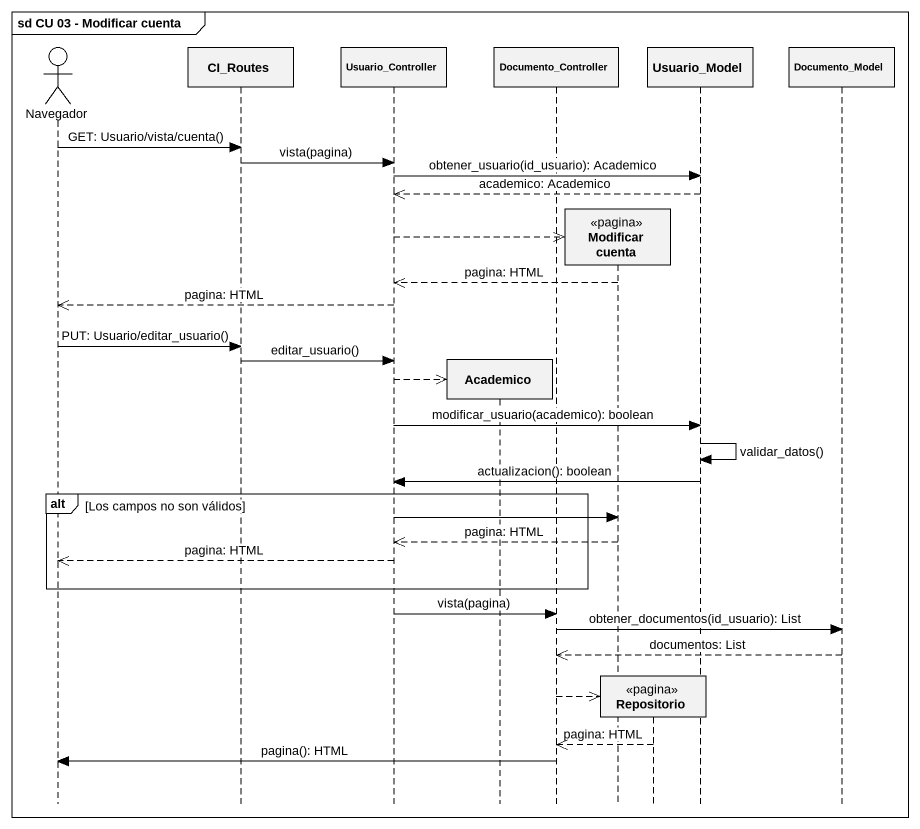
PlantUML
@startuml
mainframe sd CU 03 - Modificar cuenta
hide footbox
actor Navegador
participant CI_Routes
participant Usuario_Controller
participant Academico
participant Documento_Controller
participant "Modificar cuenta" as Modificar_cuenta <<pagina>>
participant Repositorio <<pagina>>
participant Usuario_Model
participant Documento_Model

Navegador -> CI_Routes : GET: Usuario/vista/cuenta()
CI_Routes -> Usuario_Controller : vista(pagina)
Usuario_Controller -> Usuario_Model : obtener_usuario(id_usuario): Academico
Usuario_Model -->> Usuario_Controller : academico: Academico
Usuario_Controller -->> Modificar_cuenta **
Modificar_cuenta -->> Usuario_Controller : pagina: HTML
Usuario_Controller -->> Navegador : pagina: HTML
Navegador -> CI_Routes : PUT: Usuario/editar_usuario()
CI_Routes -> Usuario_Controller : editar_usuario()
Usuario_Controller -->> Academico **
Usuario_Controller -> Usuario_Model : modificar_usuario(academico): boolean
Usuario_Model -> Usuario_Model : validar_datos()
Usuario_Model -> Usuario_Controller : actualizacion(): boolean
alt Los campos no son válidos
  Usuario_Controller -> Modificar_cuenta
  Modificar_cuenta -->> Usuario_Controller : pagina: HTML
  Usuario_Controller -->> Navegador : pagina: HTML
end
Usuario_Controller -> Documento_Controller : vista(pagina)
Documento_Controller -> Documento_Model : obtener_documentos(id_usuario): List
Documento_Model -->> Documento_Controller : documentos: List
Documento_Controller -->> Repositorio **
Repositorio -->> Documento_Controller : pagina: HTML
Documento_Controller -> Navegador : pagina(): HTML
@enduml
